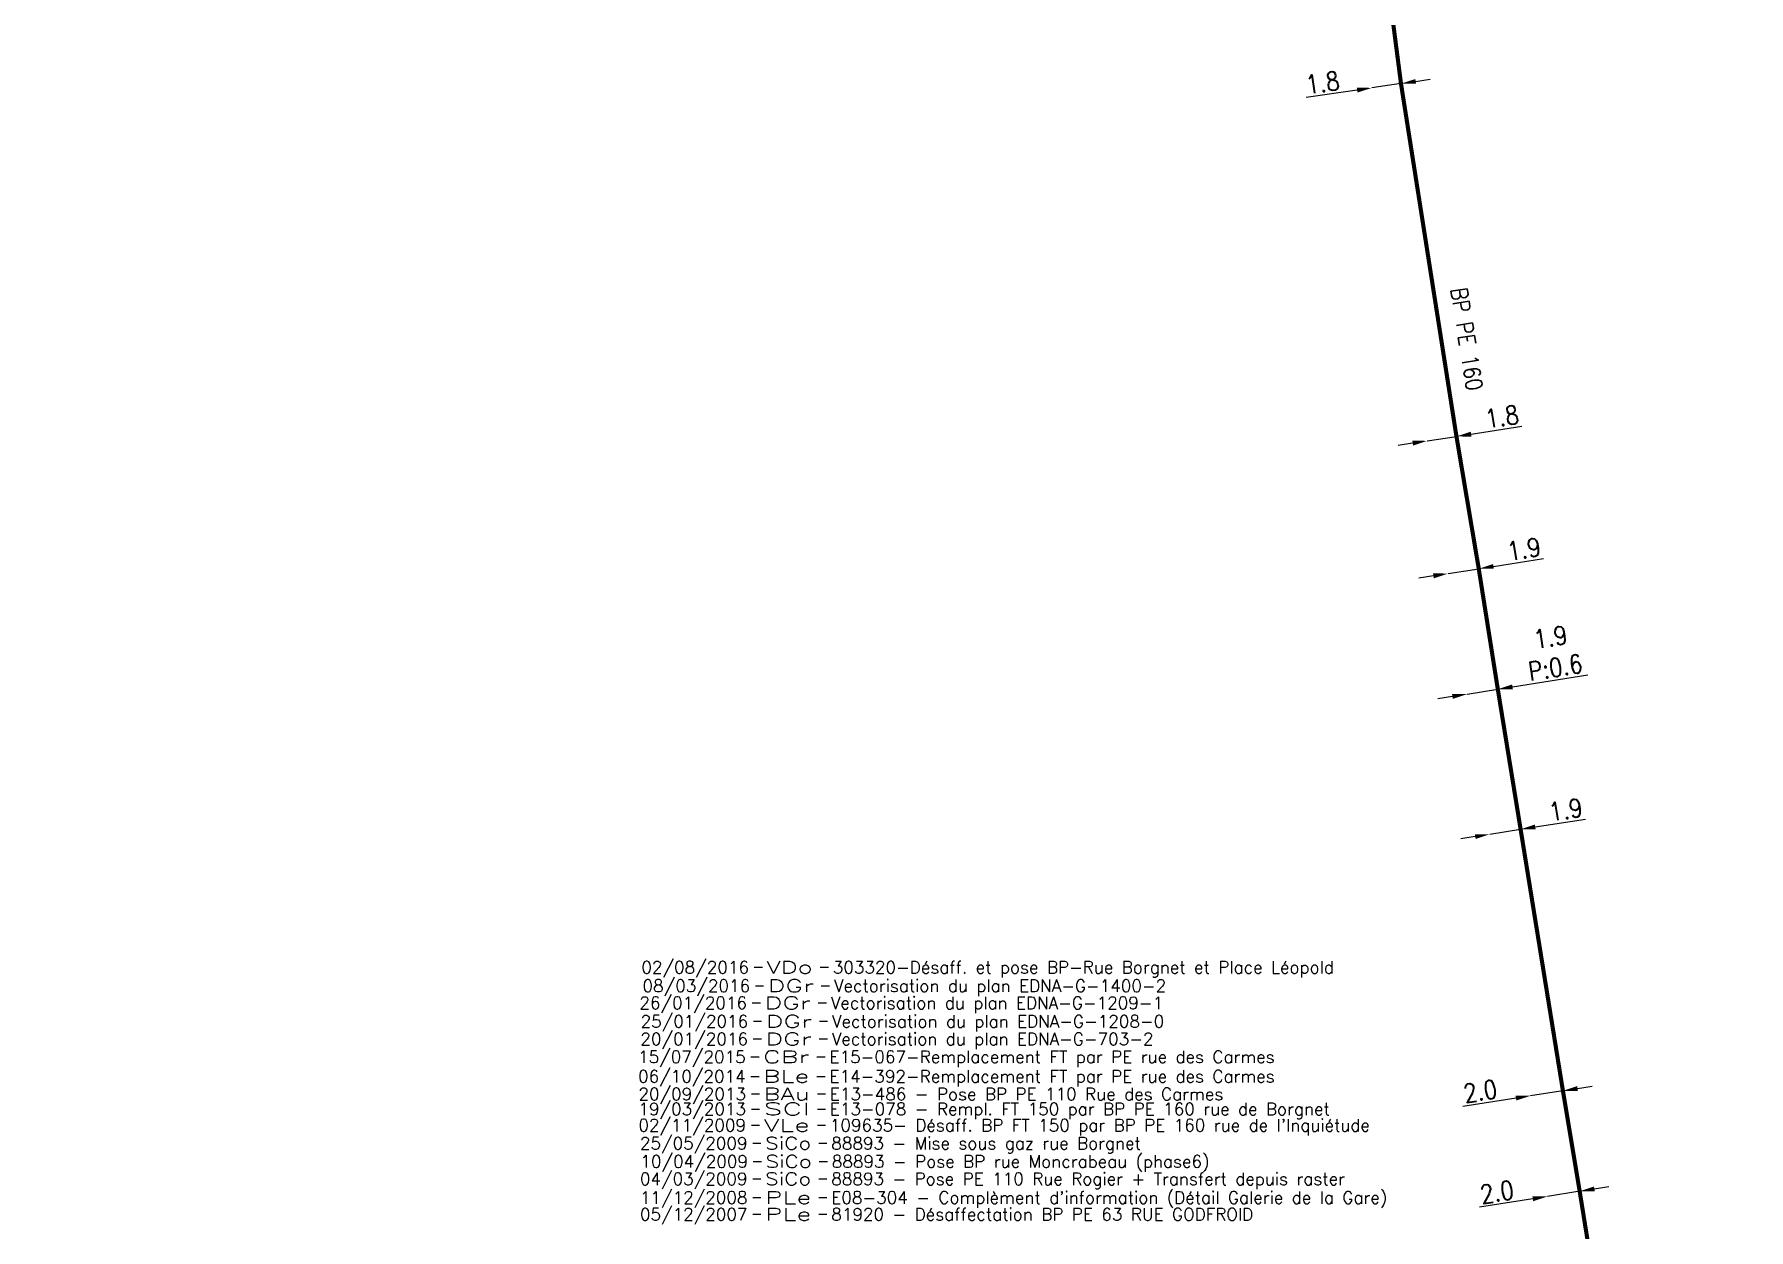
# Model space of a CAD drawing. Header units: millimetres. Extents: x 185000 to 186000, y 127990 to 129010.
# Drawn here: x 185404.3 to 185508.8, y 128510.6 to 128583.5 of the extents above; entities that cross this region are included whole.
import ezdxf
from ezdxf.enums import TextEntityAlignment as Align

# ---------------------------------------------------------------- set-up
doc = ezdxf.new("R2010")
doc.units = ezdxf.units.MM
doc.header["$PDMODE"] = 34
doc.linetypes.add('L_25_PE', pattern=[2000, 1000, 1000])
doc.layers.get('0').update_dxf_attribs({"linetype": 'CONTINUOUS'})
doc.layers.get('DEFPOINTS').update_dxf_attribs({"linetype": 'CONTINUOUS'})
doc.layers.add('L_150', color=1, linetype='CONTINUOUS')
doc.layers.add('L_910', color=7, linetype='CONTINUOUS', plot=False)
doc.styles.get("Standard").update_dxf_attribs({"font": 'romans.shx', "width": 0.85})
doc.dimstyles.get("Standard").update_dxf_attribs({"dimtxt": 1.5, "dimasz": 1.2, "dimexe": 0.625, "dimexo": 0.625, "dimgap": 0.25, "dimtad": 1, "dimdec": 1, "dimzin": 0, "dimdsep": 46, "dimtxsty": 'Standard', "dimcen": -0.5, "dimadec": 0, "dimazin": 0, "dimtfac": 1, "dimtdec": 1, "dimtmove": 0, "dimatfit": 3, "dimfxl": 0, "dimtolj": 1, "dimtzin": 0, "dimarcsym": 0})

# ---------------------------------------------------------------- blocks, each defined once
blk = doc.blocks.new('GIS_MODF')
at = {"color": 0, "linetype": 'Continuous', "flags": 128}
for points in [[(-2.26, -0.01), (-1.76, -0.01)], [(1.76, -0.01), (2.26, -0.01)]]:
    blk.add_lwpolyline(points, dxfattribs=at)
at = {"color": 0, "linetype": 'Continuous'}
blk.add_attdef('DATE', text='', height=0.75, dxfattribs=at).set_placement((-2.58, -0.39), align=Align.RIGHT)
at = {"color": 0, "linetype": 'Continuous', "width": 3.590909}
blk.add_attdef('USER', text='', height=0.75, dxfattribs=at).set_placement((-1.52, -0.39), (1.31, -0.39), align=Align.FIT)
at = {"color": 0, "linetype": 'Continuous'}
blk.add_attdef('DESC', (2.53, -0.39), '', height=0.75, dxfattribs=at)
blk = doc.blocks.new('*D1562')
at = {"layer": 'DEFPOINTS', "color": 0, "linetype": 'Continuous', "transparency": 16777216}
for p in [(185496.5, 128512.63), (185496.5, 128512.63), (185498.47, 128512.95)]:
    blk.add_point(p, dxfattribs=at)
at = {"layer": 'L_150', "color": 0, "linetype": 'Continuous', "lineweight": -2, "transparency": 16777216}
for p, q in [((185499.36, 128513.09), (185500.25, 128513.24)), ((185495.61, 128512.49), (185492.37, 128511.97)), ((185498.47, 128512.95), (185496.5, 128512.63))]:
    blk.add_line(p, q, dxfattribs=at)
at = {"layer": 'L_150', "color": 0, "linetype": 'Continuous', "transparency": 16777216}
for points in [[(185499.34, 128513.24), (185499.39, 128512.95), (185498.47, 128512.95)], [(185495.59, 128512.64), (185495.63, 128512.34), (185496.5, 128512.63)]]:
    blk.add_solid(points, dxfattribs=at)
at = {"layer": 'L_150', "color": 0, "linetype": 'Continuous', "transparency": 16777216, "insert": (185493.43, 128512.9), "char_height": 1.125, "attachment_point": 5, "rotation": 9.1384}
blk.add_mtext('\\A1;2.0', dxfattribs=at)
blk = doc.blocks.new('*D1563')
at = {"layer": 'DEFPOINTS', "color": 0, "linetype": 'Continuous', "transparency": 16777216}
for p in [(185495.48, 128518.77), (185495.48, 128518.77), (185497.45, 128519.07)]:
    blk.add_point(p, dxfattribs=at)
at = {"layer": 'L_150', "color": 0, "linetype": 'Continuous', "lineweight": -2, "transparency": 16777216}
for p, q in [((185494.59, 128518.63), (185491.35, 128518.12)), ((185497.45, 128519.07), (185495.48, 128518.77)), ((185498.34, 128519.21), (185499.23, 128519.35))]:
    blk.add_line(p, q, dxfattribs=at)
at = {"layer": 'L_150', "color": 0, "linetype": 'Continuous', "transparency": 16777216}
for points in [[(185494.56, 128518.78), (185494.61, 128518.48), (185495.48, 128518.77)], [(185498.32, 128519.36), (185498.36, 128519.06), (185497.45, 128519.07)]]:
    blk.add_solid(points, dxfattribs=at)
at = {"layer": 'L_150', "color": 0, "linetype": 'Continuous', "transparency": 16777216, "insert": (185492.41, 128519.05), "char_height": 1.125, "attachment_point": 5, "rotation": 8.8333}
blk.add_mtext('\\A1;2.0', dxfattribs=at)
blk = doc.blocks.new('*D1564')
at = {"layer": 'DEFPOINTS', "color": 0, "linetype": 'Continuous', "transparency": 16777216}
for p in [(185493, 128534.72), (185493, 128534.72), (185494.87, 128535.02)]:
    blk.add_point(p, dxfattribs=at)
at = {"layer": 'L_150', "color": 0, "linetype": 'Continuous', "lineweight": -2, "transparency": 16777216}
for p, q in [((185495.76, 128535.16), (185498.82, 128535.64)), ((185492.11, 128534.58), (185491.22, 128534.44)), ((185493, 128534.72), (185494.87, 128535.02))]:
    blk.add_line(p, q, dxfattribs=at)
at = {"layer": 'L_150', "color": 0, "linetype": 'Continuous', "transparency": 16777216}
for points in [[(185495.74, 128535.31), (185495.79, 128535.01), (185494.87, 128535.02)], [(185492.08, 128534.72), (185492.13, 128534.43), (185493, 128534.72)]]:
    blk.add_solid(points, dxfattribs=at)
at = {"layer": 'L_150', "color": 0, "linetype": 'Continuous', "transparency": 16777216, "insert": (185497.62, 128536.21), "char_height": 1.125, "attachment_point": 5, "rotation": 9.0388}
blk.add_mtext('\\A1;1.9', dxfattribs=at)
blk = doc.blocks.new('*D1565')
at = {"layer": 'DEFPOINTS', "color": 0, "linetype": 'Continuous', "transparency": 16777216}
for p in [(185493.48, 128543.56), (185491.61, 128543.26), (185491.61, 128543.26)]:
    blk.add_point(p, dxfattribs=at)
at = {"layer": 'L_150', "color": 0, "linetype": 'Continuous', "lineweight": -2, "transparency": 16777216}
for p, q in [((185491.61, 128543.26), (185493.48, 128543.56)), ((185494.37, 128543.7), (185498.96, 128544.44)), ((185490.72, 128543.11), (185489.83, 128542.97))]:
    blk.add_line(p, q, dxfattribs=at)
at = {"layer": 'L_150', "color": 0, "linetype": 'Continuous', "transparency": 16777216}
for points in [[(185494.35, 128543.85), (185494.4, 128543.55), (185493.48, 128543.56)], [(185490.69, 128543.26), (185490.74, 128542.97), (185491.61, 128543.26)]]:
    blk.add_solid(points, dxfattribs=at)
at = {"layer": 'L_150', "color": 0, "linetype": 'Continuous', "transparency": 16777216, "insert": (185496.84, 128545.81), "char_height": 1.125, "attachment_point": 5, "rotation": 9.1056}
blk.add_mtext('\\A1;1.9\\PP:0.6', dxfattribs=at)
blk = doc.blocks.new('*D1566')
at = {"layer": 'DEFPOINTS', "color": 0, "linetype": 'Continuous', "transparency": 16777216}
for p in [(185492.32, 128550.9), (185490.45, 128550.61), (185490.45, 128550.61)]:
    blk.add_point(p, dxfattribs=at)
at = {"layer": 'L_150', "color": 0, "linetype": 'Continuous', "lineweight": -2, "transparency": 16777216}
for p, q in [((185490.45, 128550.61), (185492.32, 128550.9)), ((185493.21, 128551.04), (185496.27, 128551.53)), ((185489.56, 128550.47), (185488.67, 128550.33))]:
    blk.add_line(p, q, dxfattribs=at)
at = {"layer": 'L_150', "color": 0, "linetype": 'Continuous', "transparency": 16777216}
for points in [[(185493.19, 128551.19), (185493.24, 128550.9), (185492.32, 128550.9)], [(185489.53, 128550.62), (185489.58, 128550.32), (185490.45, 128550.61)]]:
    blk.add_solid(points, dxfattribs=at)
at = {"layer": 'L_150', "color": 0, "linetype": 'Continuous', "transparency": 16777216, "insert": (185495.07, 128552.1), "char_height": 1.125, "attachment_point": 5, "rotation": 8.9301}
blk.add_mtext('\\A1;1.9', dxfattribs=at)
blk = doc.blocks.new('*D1567')
at = {"layer": 'DEFPOINTS', "color": 0, "linetype": 'Continuous', "transparency": 16777216}
for p in [(185489.18, 128558.7), (185489.18, 128558.7), (185490.96, 128558.97)]:
    blk.add_point(p, dxfattribs=at)
at = {"layer": 'L_150', "color": 0, "linetype": 'Continuous', "lineweight": -2, "transparency": 16777216}
for p, q in [((185491.85, 128559.11), (185494.95, 128559.6)), ((185488.29, 128558.56), (185487.4, 128558.42)), ((185489.18, 128558.7), (185490.96, 128558.97))]:
    blk.add_line(p, q, dxfattribs=at)
at = {"layer": 'L_150', "color": 0, "linetype": 'Continuous', "transparency": 16777216}
for points in [[(185491.83, 128559.26), (185491.87, 128558.96), (185490.96, 128558.97)], [(185488.27, 128558.71), (185488.32, 128558.41), (185489.18, 128558.7)]]:
    blk.add_solid(points, dxfattribs=at)
at = {"layer": 'L_150', "color": 0, "linetype": 'Continuous', "transparency": 16777216, "insert": (185493.73, 128560.17), "char_height": 1.125, "attachment_point": 5, "rotation": 8.8872}
blk.add_mtext('\\A1;1.8', dxfattribs=at)
blk = doc.blocks.new('*D1568')
at = {"layer": 'DEFPOINTS', "color": 0, "linetype": 'Continuous', "transparency": 16777216}
for p in [(185485.8, 128580.22), (185485.8, 128580.22), (185487.58, 128580.48)]:
    blk.add_point(p, dxfattribs=at)
at = {"layer": 'L_150', "color": 0, "linetype": 'Continuous', "lineweight": -2, "transparency": 16777216}
for p, q in [((185484.91, 128580.09), (185481.8, 128579.63)), ((185487.58, 128580.48), (185485.8, 128580.22)), ((185488.47, 128580.61), (185489.36, 128580.75))]:
    blk.add_line(p, q, dxfattribs=at)
at = {"layer": 'L_150', "color": 0, "linetype": 'Continuous', "transparency": 16777216}
for points in [[(185484.89, 128580.24), (185484.93, 128579.94), (185485.8, 128580.22)], [(185488.45, 128580.76), (185488.5, 128580.47), (185487.58, 128580.48)]]:
    blk.add_solid(points, dxfattribs=at)
at = {"layer": 'L_150', "color": 0, "linetype": 'Continuous', "transparency": 16777216, "insert": (185482.8, 128580.54), "char_height": 1.125, "attachment_point": 5, "rotation": 8.3833}
blk.add_mtext('\\A1;1.8', dxfattribs=at)

msp = doc.modelspace()

# ---------------------------------------------------------------- linework, layer by layer
at = {"layer": 'L_150', "linetype": 'L_25_PE', "ltscale": 0.5, "const_width": 0.25, "flags": 128}
msp.add_lwpolyline([(185265.6, 128596.34, 0.095851), (185269.24, 128597.42, 0.054816), (185271.05, 128598.63, -0.159877), (185273, 128599.9), (185279.53, 128600.82), (185299.64, 128602.7), (185301.1, 128602.12), (185320.41, 128603.79), (185325.3, 128604.08), (185326.18, 128605.01), (185344.78, 128606.73), (185344.78, 128606.73), (185348.92, 128606.8), (185359.54, 128607.29), (185373.21, 128608.19), (185377.04, 128608.44), (185387.52, 128607.98), (185390.48, 128607.77), (185400.03, 128606.84), (185409.01, 128606.19), (185414.98, 128605.51), (185429.91, 128604.09), (185432.53, 128603.29), (185441.43, 128601.26), (185451.32, 128599.12), (185458.97, 128597.34), (185468.46, 128595.21), (185468.46, 128595.21), (185480.8, 128592.26), (185484.13, 128591.24), (185485.17, 128590.93), (185486.27, 128590.59), (185487.58, 128580.48), (185490.96, 128558.97), (185492.32, 128550.9), (185493.48, 128543.56), (185494.87, 128535.02), (185497.45, 128519.07), (185498.47, 128512.95), (185502.72, 128486.54), (185503.74, 128479.62), (185504.98, 128472.08), (185505.65, 128467.87), (185506.55, 128461.64), (185506.78, 128460.26), (185506.85, 128459.89), (185506.89, 128459.67), (185508.05, 128452.85), (185508.65, 128449.38)], format="xyb", dxfattribs=at)

# ---------------------------------------------------------------- block references
at = {"layer": 'L_910'}
ref = msp.add_blockref('GIS_MODF', (185450.42, 128526.62), dxfattribs=at)
ref.add_attrib('DATE', '02/08/2016', dxfattribs={"layer": '0', "color": 0, "linetype": 'Continuous', "height": 0.75}).set_placement((185447.84, 128526.23), align=Align.RIGHT)
ref.add_attrib('USER', 'VDo', dxfattribs={"layer": '0', "color": 0, "linetype": 'Continuous', "height": 0.75, "width": 1.436364}).set_placement((185448.9, 128526.23), (185451.73, 128526.23), align=Align.FIT)
ref.add_attrib('DESC', '303320-Désaff. et pose BP-Rue Borgnet et Place Léopold', (185452.95, 128526.23), dxfattribs={"layer": '0', "color": 0, "linetype": 'Continuous', "height": 0.75})
ref = msp.add_blockref('GIS_MODF', (185450.49, 128525.49), dxfattribs=at)
ref.add_attrib('DATE', '08/03/2016', dxfattribs={"layer": '0', "color": 0, "linetype": 'Continuous', "height": 0.75}).set_placement((185447.91, 128525.1), align=Align.RIGHT)
ref.add_attrib('USER', 'DGr', dxfattribs={"layer": '0', "color": 0, "linetype": 'Continuous', "height": 0.75, "width": 1.462963}).set_placement((185448.98, 128525.1), (185451.8, 128525.1), align=Align.FIT)
ref.add_attrib('DESC', 'Vectorisation du plan EDNA-G-1400-2', (185453.02, 128525.1), dxfattribs={"layer": '0', "color": 0, "linetype": 'Continuous', "height": 0.75})
ref = msp.add_blockref('GIS_MODF', (185450.3, 128524.44), dxfattribs=at)
ref.add_attrib('DATE', '26/01/2016', dxfattribs={"layer": '0', "color": 0, "linetype": 'Continuous', "height": 0.75}).set_placement((185447.72, 128524.06), align=Align.RIGHT)
ref.add_attrib('USER', 'DGr', dxfattribs={"layer": '0', "color": 0, "linetype": 'Continuous', "height": 0.75, "width": 1.462963}).set_placement((185448.79, 128524.06), (185451.61, 128524.06), align=Align.FIT)
ref.add_attrib('DESC', 'Vectorisation du plan EDNA-G-1209-1', (185452.83, 128524.06), dxfattribs={"layer": '0', "color": 0, "linetype": 'Continuous', "height": 0.75})
ref = msp.add_blockref('GIS_MODF', (185450.37, 128523.32), dxfattribs=at)
ref.add_attrib('DATE', '25/01/2016', dxfattribs={"layer": '0', "color": 0, "linetype": 'Continuous', "height": 0.75}).set_placement((185447.79, 128522.93), align=Align.RIGHT)
ref.add_attrib('USER', 'DGr', dxfattribs={"layer": '0', "color": 0, "linetype": 'Continuous', "height": 0.75, "width": 1.462963}).set_placement((185448.86, 128522.93), (185451.68, 128522.93), align=Align.FIT)
ref.add_attrib('DESC', 'Vectorisation du plan EDNA-G-1208-0', (185452.9, 128522.93), dxfattribs={"layer": '0', "color": 0, "linetype": 'Continuous', "height": 0.75})
ref = msp.add_blockref('GIS_MODF', (185450.36, 128522.25), dxfattribs=at)
ref.add_attrib('DATE', '20/01/2016', dxfattribs={"layer": '0', "color": 0, "linetype": 'Continuous', "height": 0.75}).set_placement((185447.78, 128521.86), align=Align.RIGHT)
ref.add_attrib('USER', 'DGr', dxfattribs={"layer": '0', "color": 0, "linetype": 'Continuous', "height": 0.75, "width": 1.462963}).set_placement((185448.84, 128521.86), (185451.67, 128521.86), align=Align.FIT)
ref.add_attrib('DESC', 'Vectorisation du plan EDNA-G-703-2', (185452.89, 128521.86), dxfattribs={"layer": '0', "color": 0, "linetype": 'Continuous', "height": 0.75})
ref = msp.add_blockref('GIS_MODF', (185450.22, 128521.16), dxfattribs=at)
ref.add_attrib('DATE', '15/07/2015', dxfattribs={"layer": '0', "color": 0, "linetype": 'Continuous', "height": 0.75}).set_placement((185447.64, 128520.77), align=Align.RIGHT)
ref.add_attrib('USER', 'CBr', dxfattribs={"layer": '0', "color": 0, "linetype": 'Continuous', "height": 0.75, "width": 1.462963}).set_placement((185448.7, 128520.77), (185451.52, 128520.77), align=Align.FIT)
ref.add_attrib('DESC', 'E15-067-Remplacement FT par PE rue des Carmes', (185452.75, 128520.77), dxfattribs={"layer": '0', "color": 0, "linetype": 'Continuous', "height": 0.75})
ref = msp.add_blockref('GIS_MODF', (185450.22, 128519.96), dxfattribs=at)
ref.add_attrib('DATE', '06/10/2014', dxfattribs={"layer": '0', "color": 0, "linetype": 'Continuous', "height": 0.75}).set_placement((185447.64, 128519.58), align=Align.RIGHT)
ref.add_attrib('USER', 'BLe', dxfattribs={"layer": '0', "color": 0, "linetype": 'Continuous', "height": 0.75, "width": 1.490566}).set_placement((185448.7, 128519.58), (185451.52, 128519.58), align=Align.FIT)
ref.add_attrib('DESC', 'E14-392-Remplacement FT par PE rue des Carmes', (185452.75, 128519.58), dxfattribs={"layer": '0', "color": 0, "linetype": 'Continuous', "height": 0.75})
ref = msp.add_blockref('GIS_MODF', (185450.25, 128518.89), dxfattribs=at)
ref.add_attrib('DATE', '20/09/2013', dxfattribs={"layer": '0', "color": 0, "linetype": 'Continuous', "height": 0.75}).set_placement((185447.66, 128518.5), align=Align.RIGHT)
ref.add_attrib('USER', 'BAu', dxfattribs={"layer": '0', "color": 0, "linetype": 'Continuous', "height": 0.75, "width": 1.462963}).set_placement((185448.73, 128518.5), (185451.55, 128518.5), align=Align.FIT)
ref.add_attrib('DESC', 'E13-486 - Pose BP PE 110 Rue des Carmes', (185452.77, 128518.5), dxfattribs={"layer": '0', "color": 0, "linetype": 'Continuous', "height": 0.75})
ref = msp.add_blockref('GIS_MODF', (185450.25, 128517.97), dxfattribs=at)
ref.add_attrib('DATE', '19/03/2013', dxfattribs={"layer": '0', "color": 0, "linetype": 'Continuous', "height": 0.75}).set_placement((185447.66, 128517.59), align=Align.RIGHT)
ref.add_attrib('USER', 'SCl', dxfattribs={"layer": '0', "color": 0, "linetype": 'Continuous', "height": 0.75, "width": 1.755556}).set_placement((185448.73, 128517.59), (185451.55, 128517.59), align=Align.FIT)
ref.add_attrib('DESC', 'E13-078 - Rempl. FT 150 par BP PE 160 rue de Borgnet', (185452.77, 128517.59), dxfattribs={"layer": '0', "color": 0, "linetype": 'Continuous', "height": 0.75})
ref = msp.add_blockref('GIS_MODF', (185450.25, 128516.99), dxfattribs=at)
ref.add_attrib('DATE', '02/11/2009', dxfattribs={"layer": '0', "color": 0, "linetype": 'Continuous', "height": 0.75}).set_placement((185447.66, 128516.6), align=Align.RIGHT)
ref.add_attrib('USER', 'VLe', dxfattribs={"layer": '0', "color": 0, "linetype": 'Continuous', "height": 0.75, "width": 1.58}).set_placement((185448.73, 128516.6), (185451.55, 128516.6), align=Align.FIT)
ref.add_attrib('DESC', "109635- Désaff. BP FT 150 par BP PE 160 rue de l'Inquiétude", (185452.77, 128516.6), dxfattribs={"layer": '0', "color": 0, "linetype": 'Continuous', "height": 0.75})
ref = msp.add_blockref('GIS_MODF', (185450.33, 128515.89), dxfattribs=at)
ref.add_attrib('DATE', '25/05/2009', dxfattribs={"layer": '0', "color": 0, "linetype": 'Continuous', "height": 0.75}).set_placement((185447.75, 128515.5), align=Align.RIGHT)
ref.add_attrib('USER', 'SiCo', dxfattribs={"layer": '0', "color": 0, "linetype": 'Continuous', "height": 0.75, "width": 1.215385}).set_placement((185448.82, 128515.5), (185451.64, 128515.5), align=Align.FIT)
ref.add_attrib('DESC', '88893 - Mise sous gaz rue Borgnet', (185452.86, 128515.5), dxfattribs={"layer": '0', "color": 0, "linetype": 'Continuous', "height": 0.75})
ref = msp.add_blockref('GIS_MODF', (185450.36, 128514.78), dxfattribs=at)
ref.add_attrib('DATE', '10/04/2009', dxfattribs={"layer": '0', "color": 0, "linetype": 'Continuous', "height": 0.75}).set_placement((185447.78, 128514.39), align=Align.RIGHT)
ref.add_attrib('USER', 'SiCo', dxfattribs={"layer": '0', "color": 0, "linetype": 'Continuous', "height": 0.75, "width": 1.215385}).set_placement((185448.85, 128514.39), (185451.67, 128514.39), align=Align.FIT)
ref.add_attrib('DESC', '88893 - Pose BP rue Moncrabeau (phase6)', (185452.89, 128514.39), dxfattribs={"layer": '0', "color": 0, "linetype": 'Continuous', "height": 0.75})
ref = msp.add_blockref('GIS_MODF', (185450.33, 128513.72), dxfattribs=at)
ref.add_attrib('DATE', '04/03/2009', dxfattribs={"layer": '0', "color": 0, "linetype": 'Continuous', "height": 0.75}).set_placement((185447.75, 128513.33), align=Align.RIGHT)
ref.add_attrib('USER', 'SiCo', dxfattribs={"layer": '0', "color": 0, "linetype": 'Continuous', "height": 0.75, "width": 1.215385}).set_placement((185448.82, 128513.33), (185451.64, 128513.33), align=Align.FIT)
ref.add_attrib('DESC', '88893 - Pose PE 110 Rue Rogier + Transfert depuis raster', (185452.86, 128513.33), dxfattribs={"layer": '0', "color": 0, "linetype": 'Continuous', "height": 0.75})
ref = msp.add_blockref('GIS_MODF', (185450.33, 128512.57), dxfattribs=at)
ref.add_attrib('DATE', '11/12/2008', dxfattribs={"layer": '0', "color": 0, "linetype": 'Continuous', "height": 0.75}).set_placement((185447.75, 128512.19), align=Align.RIGHT)
ref.add_attrib('USER', 'PLe', dxfattribs={"layer": '0', "color": 0, "linetype": 'Continuous', "height": 0.75, "width": 1.490566}).set_placement((185448.82, 128512.19), (185451.64, 128512.19), align=Align.FIT)
ref.add_attrib('DESC', "E08-304 - Complèment d'information (Détail Galerie de la Gare)", (185452.86, 128512.19), dxfattribs={"layer": '0', "color": 0, "linetype": 'Continuous', "height": 0.75})
ref = msp.add_blockref('GIS_MODF', (185450.33, 128511.56), dxfattribs=at)
ref.add_attrib('DATE', '05/12/2007', dxfattribs={"layer": '0', "color": 0, "linetype": 'Continuous', "height": 0.75}).set_placement((185447.75, 128511.17), align=Align.RIGHT)
ref.add_attrib('USER', 'PLe', dxfattribs={"layer": '0', "color": 0, "linetype": 'Continuous', "height": 0.75, "width": 1.490566}).set_placement((185448.82, 128511.17), (185451.64, 128511.17), align=Align.FIT)
ref.add_attrib('DESC', '81920 - Désaffectation BP PE 63 RUE GODFROID', (185452.86, 128511.17), dxfattribs={"layer": '0', "color": 0, "linetype": 'Continuous', "height": 0.75})

# ---------------------------------------------------------------- texts
at = {"layer": 'L_150', "linetype": 'Continuous', "width": 0.85}
msp.add_text('BP PE 160', height=1, rotation=278.9199, dxfattribs=at).set_placement((185491.59, 128564.91), align=Align.MIDDLE)

# ---------------------------------------------------------------- dimensions: what is measured, and where the dimension line sits
at = {"layer": 'L_150', "linetype": 'Continuous'}
for base, p1, p2, angle, override, picture, middle in [((185485.8, 128580.22), (185487.58, 128580.48), (185485.8, 128580.22), 8.3833, {"dimscale": 0.75, "dimlfac": 1, "dimlunit": 2, "dimatfit": 0}, '*D1568', (185482.91, 128579.79)), ((185489.18, 128558.7), (185490.96, 128558.97), (185489.18, 128558.7), 8.8872, {"dimscale": 0.75, "dimatfit": 0}, '*D1567', (185493.85, 128559.43)), ((185490.45, 128550.61), (185492.32, 128550.9), (185490.45, 128550.61), 8.9301, {"dimscale": 0.75, "dimatfit": 0}, '*D1566', (185495.19, 128551.35)), ((185493, 128534.72), (185494.87, 128535.02), (185493, 128534.72), 9.0388, {"dimscale": 0.75, "dimatfit": 0}, '*D1564', (185497.74, 128535.47)), ((185495.48, 128518.77), (185497.45, 128519.07), (185495.48, 128518.77), 8.8333, {"dimscale": 0.75, "dimlfac": 1, "dimlunit": 2, "dimatfit": 0}, '*D1563', (185492.52, 128518.31)), ((185496.5, 128512.63), (185498.47, 128512.95), (185496.5, 128512.63), 9.1384, {"dimscale": 0.75, "dimlfac": 1, "dimlunit": 2, "dimatfit": 0}, '*D1562', (185493.55, 128512.16))]:
    dim = msp.add_linear_dim(base=base, p1=p1, p2=p2, angle=angle, dimstyle='Standard', override=override, dxfattribs=at)
    dim.commit()
    dim.dimension.update_dxf_attribs({"geometry": picture, "text_midpoint": middle, "dimtype": 160})
dim = msp.add_linear_dim(base=(185491.61, 128543.26), p1=(185493.48, 128543.56), p2=(185491.61, 128543.26), angle=9.1056, text='<>\\PP:0.6', dimstyle='Standard', override={"dimscale": 0.75, "dimatfit": 0}, dxfattribs=at)
dim.commit()
dim.dimension.update_dxf_attribs({"geometry": '*D1565', "text_midpoint": (185497.11, 128544.14), "dimtype": 160})

doc.saveas('drawing.dxf')
